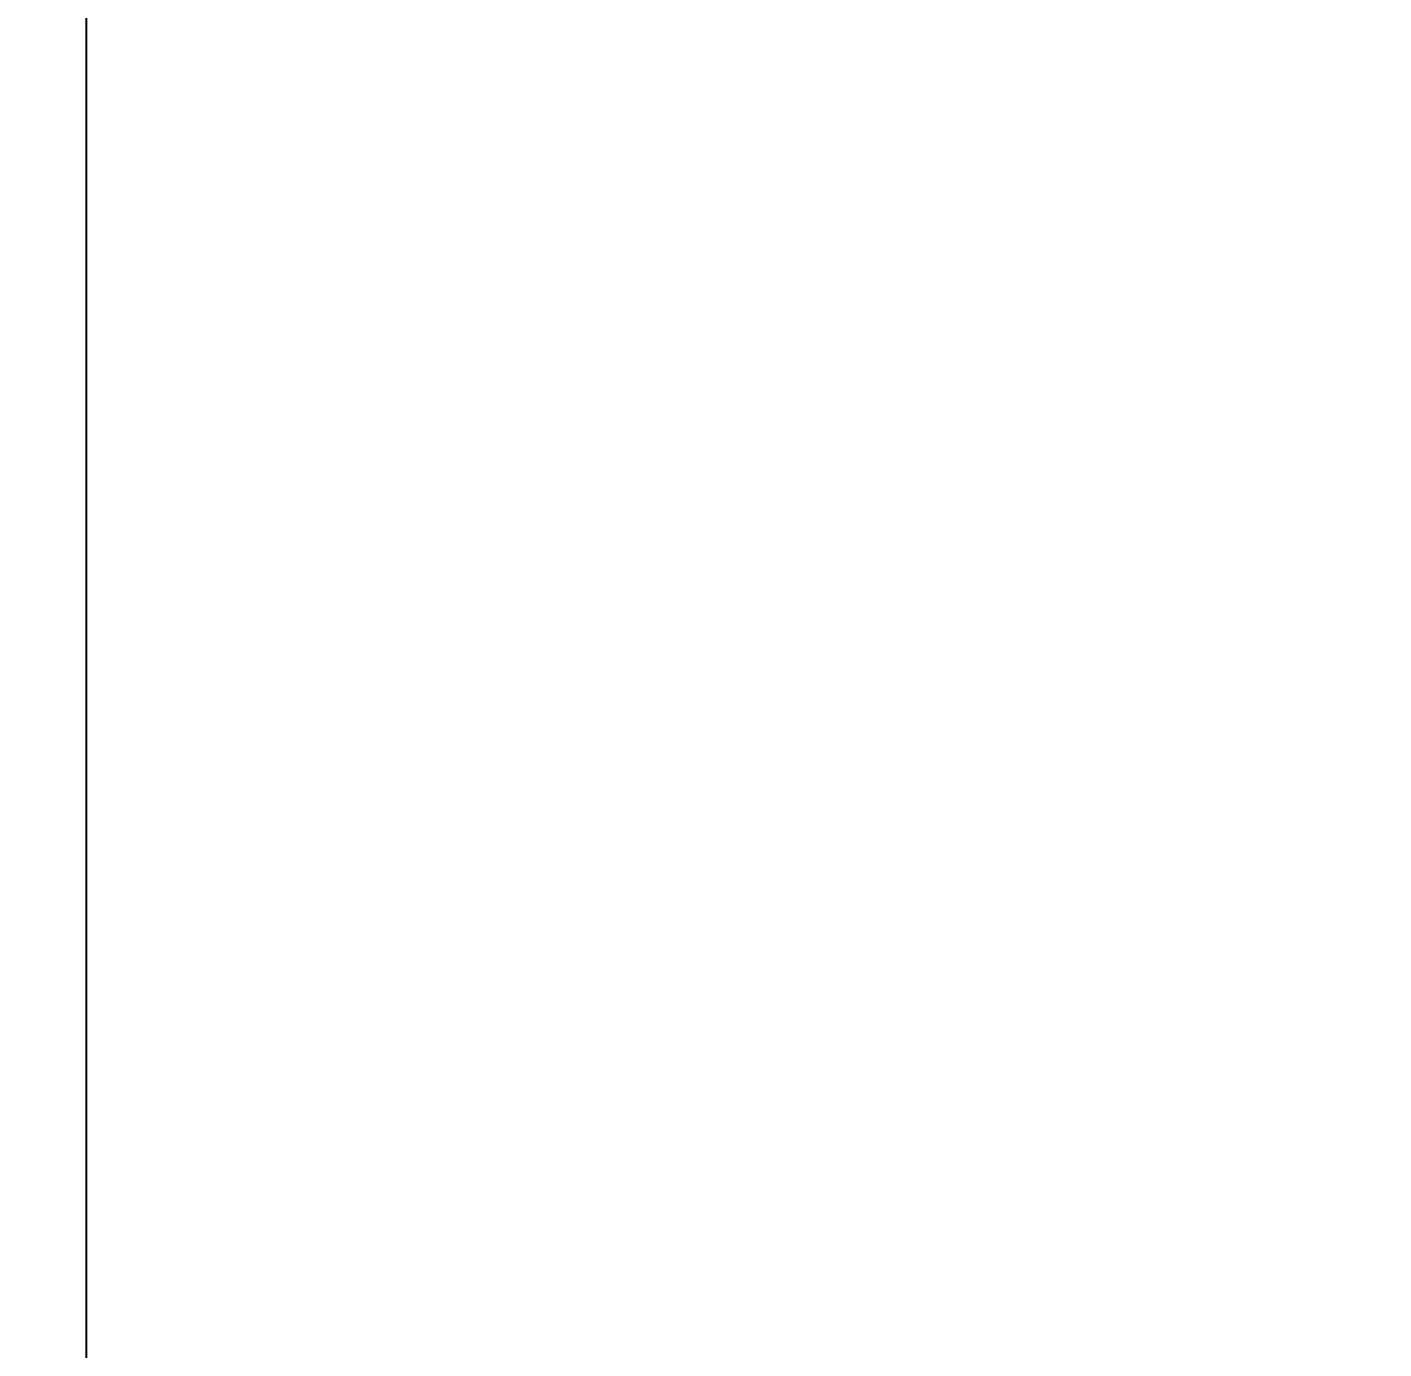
# Model space of a CAD drawing. Header units: millimetres. Extents: x 5625199 to 7433318, y -3316392 to -2552493.
# Drawn here: x 6395490.5 to 6395826.8, y -2675938.8 to -2675611.1 of the extents above; entities that cross this region are included whole.
import ezdxf

# ---------------------------------------------------------------- set-up
doc = ezdxf.new("R2010")
doc.units = ezdxf.units.MM
doc.header["$PDMODE"] = 35
doc.header["$PDSIZE"] = -10
doc.layers.add('155', color=155, linetype='Continuous')
doc.styles.add('标注-尺寸', font='simplex.shx', dxfattribs={"width": 0.7})
doc.dimstyles.new('副本 100', dxfattribs={"dimscale": 0.8, "dimtxt": 180, "dimasz": 70, "dimexe": 80, "dimexo": 100, "dimgap": 30, "dimtad": 1, "dimdec": 0, "dimrnd": 5, "dimdsep": 46, "dimtxsty": '标注-尺寸', "dimblk": 'ARCHTICK', "dimcen": 0.2, "dimdle": 5, "dimclrd": 8, "dimclre": 8, "dimclrt": 2, "dimadec": 0, "dimazin": 0, "dimtfac": 1, "dimtdec": 0, "dimtmove": 2, "dimatfit": 3, "dimldrblk": 'ccccc', "dimfxl": 300, "dimfxlon": 1, "dimtolj": 1, "dimtzin": 0, "dimarcsym": 0})

# ---------------------------------------------------------------- blocks, each defined once
blk = doc.blocks.new('_ArchTick')
at = {"color": 0, "linetype": 'ByBlock', "const_width": 0.4}
blk.add_lwpolyline([(-0.5, -0.5), (0.5, 0.5)], dxfattribs=at)
blk = doc.blocks.new('*D524')
at = {"layer": '155', "color": 8, "lineweight": -2, "ltscale": 500, "transparency": 16777216}
for p, q in [((6395505.2, -2676526.72), (6395505.2, -2674568.72)), ((6395745.2, -2674572.72), (6395441.2, -2674572.72)), ((6395745.2, -2676522.72), (6395441.2, -2676522.72))]:
    blk.add_line(p, q, dxfattribs=at)
at = {"layer": 'Defpoints', "color": 0, "transparency": 16777216}
for p in [(6395505.2, -2674572.72), (6395826.79, -2674572.72), (6395826.79, -2676522.72)]:
    blk.add_point(p, dxfattribs=at)
at = {"layer": '155', "color": 8, "linetype": 'ByBlock', "lineweight": -2, "transparency": 16777216, "xscale": 56, "yscale": 56, "zscale": 56}
for p, rotation in [((6395505.2, -2674572.72), 90), ((6395505.2, -2676522.72), 270)]:
    blk.add_blockref('_ArchTick', p, dxfattribs=dict(at, rotation=rotation))
at = {"layer": '155', "color": 2, "ltscale": 500, "transparency": 16777216, "insert": (6395409.2, -2675547.72), "char_height": 144, "attachment_point": 5, "rotation": 90, "style": '标注-尺寸'}
blk.add_mtext('\\A1;1950', dxfattribs=at)
blk = doc.blocks.new('ccccc')
h = blk.add_hatch(color=44)
h.dxf.hatch_style = 1
h.paths.add_polyline_path([(-1.7131, -1.1153), (-1.3491, -1.4746), (0, 0), (-1.3491, 1.4746), (-1.7131, 1.1153), (-0.4243, 0)])
at = {"color": 44}
for p, q in [((-1.3491, 1.4746), (-1.7131, 1.1153)), ((0, 0), (-1.3491, 1.4746)), ((-1.7131, 1.1153), (-0.4243, 0)), ((-0.4243, 0), (-5.0666, 0)), ((-1.7131, -1.1153), (-0.4243, 0)), ((0, 0), (-1.3491, -1.4746)), ((-1.3491, -1.4746), (-1.7131, -1.1153))]:
    blk.add_line(p, q, dxfattribs=at)

msp = doc.modelspace()

# ---------------------------------------------------------------- dimensions: what is measured, and where the dimension line sits
at = {"layer": '155', "ltscale": 500}
dim = msp.add_linear_dim(base=(6395505.2, -2674572.72), p1=(6395826.79, -2676522.72), p2=(6395826.79, -2674572.72), angle=90, dimstyle='副本 100', dxfattribs=at)
dim.commit()
dim.dimension.update_dxf_attribs({"geometry": '*D524', "text_midpoint": (6395409.2, -2675547.72)})

doc.saveas('drawing.dxf')
